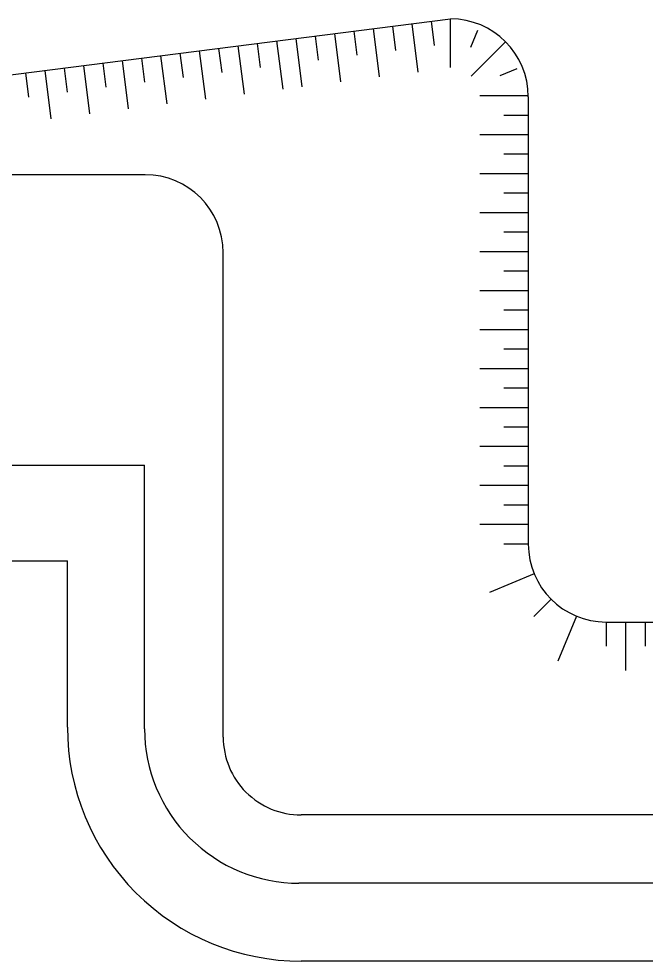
# Model space of a CAD drawing. Header units: millimetres. Extents: x 1887 to 2405, y 1100 to 1335.
# Drawn here: x 2040.79 to 2056.9, y 1186.64 to 1210.81 of the extents above; entities that cross this region are included whole.
import ezdxf

# ---------------------------------------------------------------- set-up
doc = ezdxf.new("R2010")
doc.units = ezdxf.units.MM
doc.layers.add('AR-CALÇADA', color=1, linetype='Continuous')
doc.layers.add('AR-TALUDE', color=1, linetype='Continuous')

# ---------------------------------------------------------------- blocks, each defined once
blk = doc.blocks.new('TALUDE')
at = {"layer": 'AR-TALUDE', "color": 1, "ltscale": 3}
for p, q in [((0, 0), (31.436, 4)), ((33.436, 2), (33.436, -9.476)), ((23.601, 0), (0, 0)), ((25.601, -14.426), (25.601, -2)), ((35.436, -11.476), (102.318, -11.476)), ((180.754, -16.421), (27.601, -16.426))]:
    blk.add_line(p, q, dxfattribs=at)
at = {"layer": 'AR-TALUDE', "color": 1}
for p, q in [((30.444, 3.874), (30.601, 2.636)), ((30.94, 3.937), (31.019, 3.318)), ((31.436, 2.753), (31.436, 4)), ((28.956, 3.684), (29.035, 3.066)), ((29.452, 3.748), (29.609, 2.51)), ((29.948, 3.811), (30.027, 3.192)), ((31.963, 3.272), (32.143, 3.707)), ((26.972, 3.432), (27.129, 2.195)), ((27.468, 3.495), (27.547, 2.877)), ((27.468, 3.495), (27.625, 2.258)), ((27.964, 3.558), (28.043, 2.94)), ((28.46, 3.621), (28.617, 2.384)), ((31.968, 2.532), (32.85, 3.414)), ((24.988, 3.18), (25.145, 1.942)), ((25.484, 3.243), (25.563, 2.624)), ((25.98, 3.306), (26.137, 2.068)), ((26.476, 3.369), (26.555, 2.75)), ((23.004, 2.927), (23.161, 1.69)), ((23.5, 2.99), (23.579, 2.372)), ((23.996, 3.053), (24.153, 1.816)), ((24.492, 3.116), (24.571, 2.498)), ((21.02, 2.675), (21.177, 1.437)), ((21.516, 2.738), (21.595, 2.119)), ((22.012, 2.801), (22.169, 1.564)), ((22.508, 2.864), (22.587, 2.245)), ((33.143, 2.719), (32.704, 2.534)), ((20.524, 2.612), (20.603, 1.993)), ((33.436, 2.024), (32.189, 2.024)), ((33.436, 1.524), (32.812, 1.524)), ((33.436, 1.524), (32.812, 1.524)), ((33.436, 1.024), (32.189, 1.024)), ((33.436, 0.524), (32.812, 0.524)), ((33.436, 0.024), (32.189, 0.024)), ((33.436, -0.476), (32.812, -0.476)), ((33.436, -0.476), (32.812, -0.476)), ((33.436, -0.976), (32.189, -0.976)), ((33.436, -1.476), (32.812, -1.476)), ((33.436, -1.976), (32.189, -1.976)), ((33.436, -2.476), (32.812, -2.476)), ((33.436, -2.976), (32.189, -2.976)), ((33.436, -3.476), (32.812, -3.476)), ((33.436, -3.976), (32.189, -3.976)), ((33.436, -4.476), (32.812, -4.476)), ((33.436, -4.976), (32.189, -4.976)), ((33.436, -5.476), (32.812, -5.476)), ((33.436, -5.976), (32.189, -5.976)), ((33.436, -6.476), (32.812, -6.476)), ((33.436, -6.976), (32.189, -6.976)), ((33.436, -7.476), (32.812, -7.476)), ((33.436, -7.976), (32.189, -7.976)), ((33.436, -8.476), (32.812, -8.476)), ((33.436, -8.976), (32.189, -8.976)), ((33.436, -9.476), (32.812, -9.476)), ((33.588, -10.241), (32.436, -10.719)), ((34.022, -10.89), (33.581, -11.331)), ((34.671, -11.324), (34.193, -12.476)), ((35.436, -11.476), (35.436, -12.099)), ((35.436, -11.476), (35.436, -12.099)), ((35.936, -11.476), (35.936, -12.723)), ((36.436, -11.476), (36.436, -12.099))]:
    blk.add_line(p, q, dxfattribs=at)
at = {"layer": 'AR-TALUDE', "color": 1, "ltscale": 3}
for centre, start, end in [((31.436, 2), 0, 90), ((23.601, -2), 360, 90), ((35.436, -9.476), 180, 270), ((27.601, -14.426), 180, 270.002)]:
    blk.add_arc(centre, 2, start, end, dxfattribs=at)

msp = doc.modelspace()

# ---------------------------------------------------------------- linework, layer by layer
at = {"layer": 'AR-CALÇADA'}
for p, q in [((2040.61, 1199.368), (2044.018, 1199.368)), ((2044.018, 1192.599), (2044.018, 1199.368)), ((2040.61, 1196.908), (2042.036, 1196.908)), ((2042.036, 1192.639), (2042.036, 1196.908)), ((2115.36, 1188.639), (2047.983, 1188.639)), ((2061.237, 1186.639), (2048.043, 1186.639))]:
    msp.add_line(p, q, dxfattribs=at)
for centre, radius, end in [((2048.036, 1192.639), 6, 270.0747), ((2047.978, 1192.599), 3.96, 270.0734)]:
    msp.add_arc(centre, radius, 180, end, dxfattribs=at)

# ---------------------------------------------------------------- block references
at = {"layer": 'AR-TALUDE'}
msp.add_blockref('TALUDE', (2020.435, 1206.815), dxfattribs=at)

doc.saveas('drawing.dxf')
